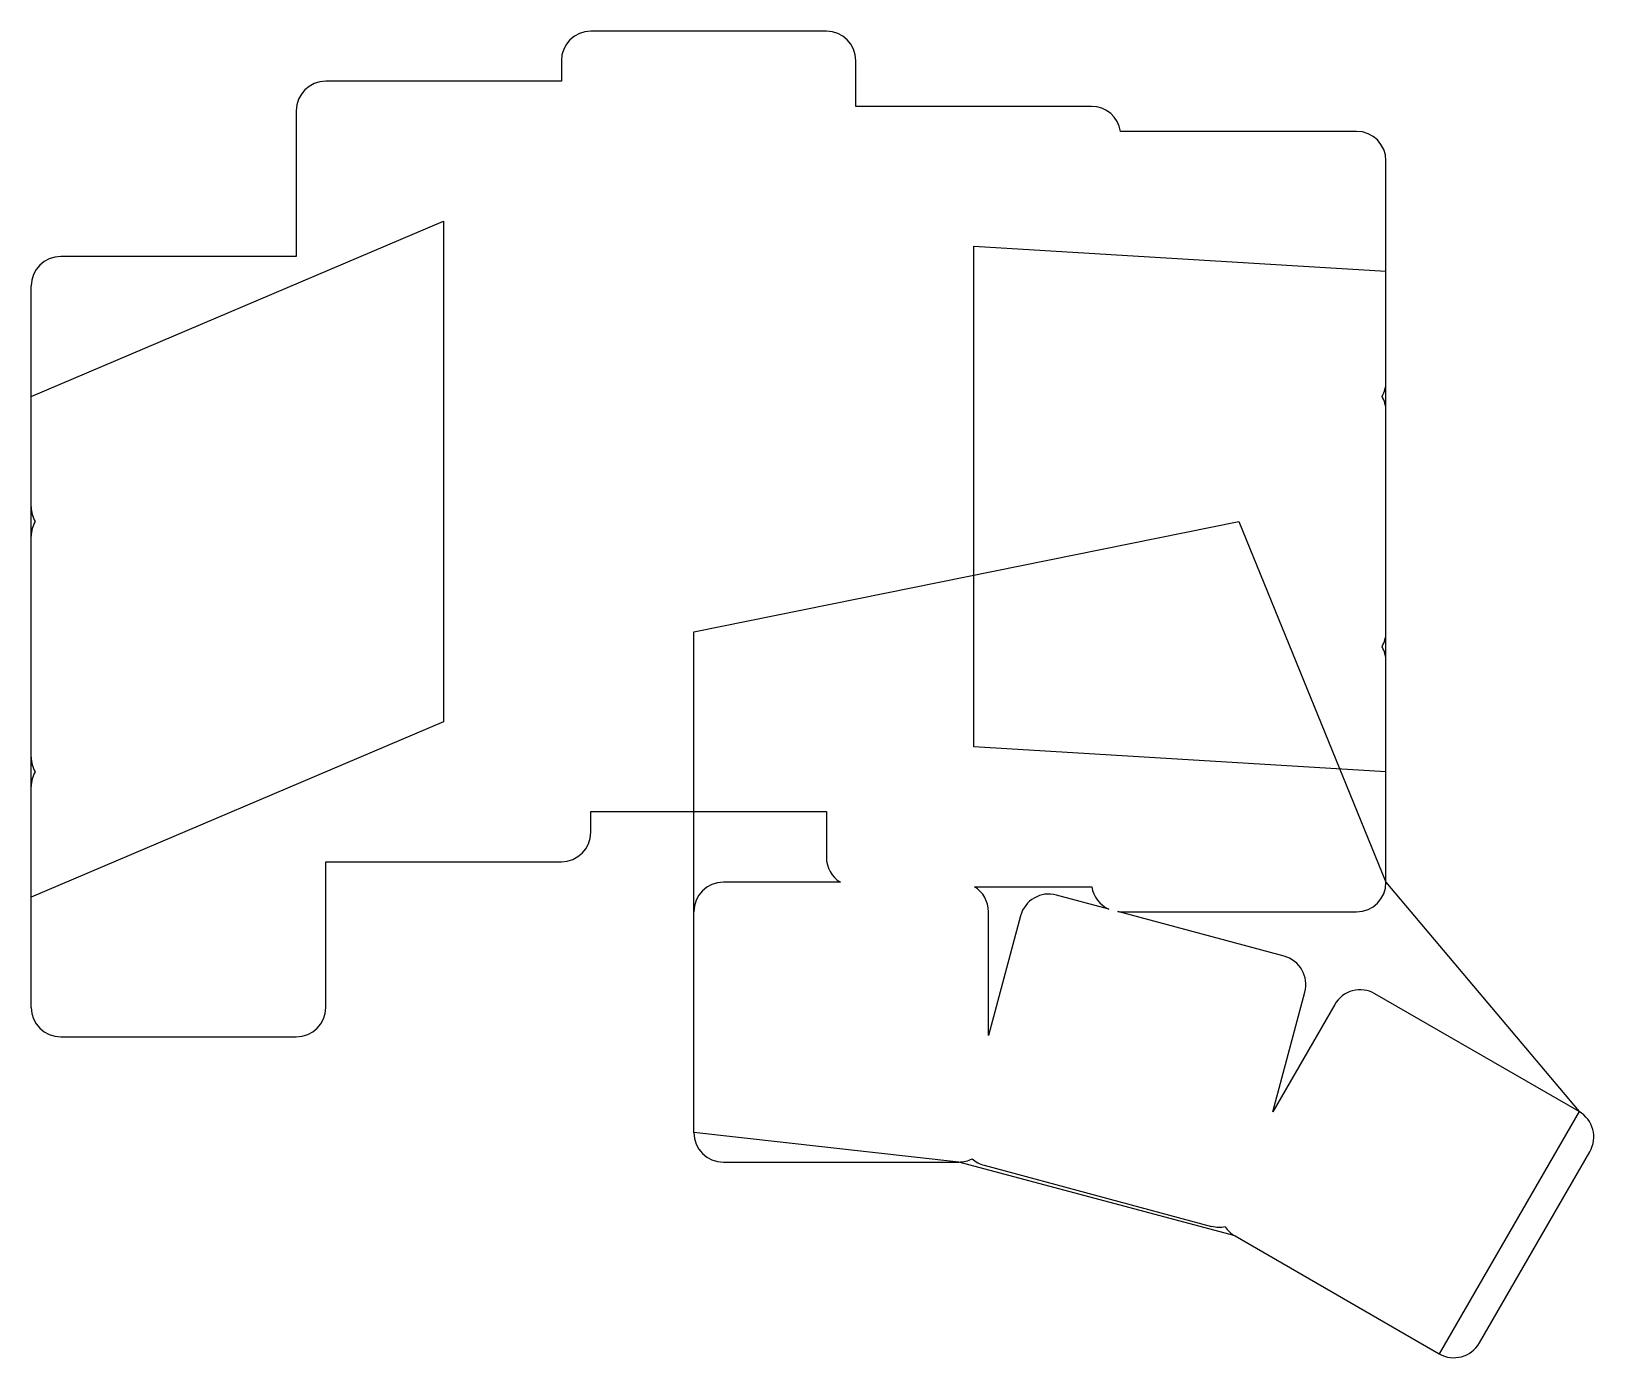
# Model space of a CAD drawing. Header units: millimetres. Extents: x -10 to 96, y -31 to 59.
import ezdxf

# ---------------------------------------------------------------- set-up
doc = ezdxf.new("R2010")
doc.units = ezdxf.units.MM

msp = doc.modelspace()

# ---------------------------------------------------------------- linework, layer by layer
for p, q in [((44, 58.8), (28, 58.8)), ((26, 56.8), (26, 55.4)), ((46, 53.7), (46, 56.8)), ((26, 55.4), (10, 55.4)), ((8, 53.4), (8, 43.5)), ((62, 53.7), (46, 53.7)), ((80, 52), (64, 52)), ((82, 1), (82, 50)), ((-10, 34), (18, 45.9)), ((18, 45.9), (18, 11.9)), ((54, 44.2), (82, 42.5)), ((54, 10.2), (54, 44.2)), ((8, 43.5), (-8, 43.5)), ((-10, -7.5), (-10, 41.5)), ((35, 18), (72, 25.5)), ((72, 25.5), (82, 1)), ((35, -16), (35, 18)), ((18, 11.9), (-10, 0)), ((82, 8.5), (54, 10.2)), ((28, 4.4), (28, 5.8)), ((28, 5.8), (44, 5.8)), ((44, 5.8), (44, 2.7)), ((10, -7.5), (10, 2.4)), ((10, 2.4), (26, 2.4)), ((44.95, 1), (37, 1)), ((54.05, 0.7), (62, 0.7)), ((63.18, -0.83), (59.62, 0.13)), ((82, 1), (95.11, -14.57)), ((55, -9.4), (55, -1)), ((75.08, -4.01), (63.79, -0.99)), ((64, -1), (80, -1)), ((57.18, -1.29), (55, -9.4)), ((74.32, -14.58), (76.49, -6.46)), ((78.52, -7.3), (74.32, -14.58)), ((95.11, -14.57), (81.25, -6.57)), ((-8, -9.5), (8, -9.5)), ((95.11, -14.57), (85.61, -31.02)), ((53, -18), (35, -16)), ((37, -18), (53, -18)), ((71.75, -23.02), (53, -18)), ((88.34, -30.29), (95.84, -17.3)), ((54.71, -18.22), (70.16, -22.37)), ((71.75, -23.02), (85.61, -31.02))]:
    msp.add_line(p, q)
for centre, start, end in [((28, 56.8), 90, 180), ((44, 56.8), 0, 90), ((10, 53.4), 90, 180), ((62, 51.7), 8.6232, 90), ((64, 50), 90, 90.6477), ((80, 50), 0, 90), ((-8, 41.5), 90, 180), ((80, 35), 330, 360), ((80, 33), 0, 30), ((-8, 26.5), 180, 210), ((-8, 24.5), 150, 180), ((80, 18), 330, 360), ((80, 16), 0, 30), ((-8, 9.5), 180, 210), ((-8, 7.5), 150, 180), ((26, 4.4), 270, 360), ((46, 2.7), 180, 238.2117), ((37, -1), 90, 180), ((53, -1), 0, 58.2117), ((59.11, -1.8), 75, 165), ((62, 2.7), 270, 270.6477), ((64, 1), 188.6232, 245.905), ((80, 1), 270, 360), ((64, 1), 264.095, 270), ((74.56, -5.95), 345, 75), ((80.25, -8.3), 60, 150), ((-8, -7.5), 180, 270), ((8, -7.5), 270, 360), ((94.11, -16.3), 330, 60), ((37, -16), 180, 270), ((53, -16), 270, 296.624), ((55.22, -16.29), 228.376, 255), ((70.68, -20.43), 255, 281.624), ((72.75, -21.29), 213.376, 240), ((86.61, -29.29), 240, 330)]:
    msp.add_arc(centre, 2, start, end)

doc.saveas('drawing.dxf')
